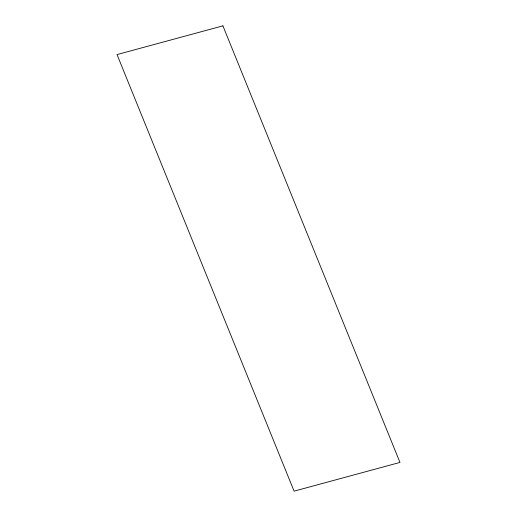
<?xml version="1.0" encoding="UTF-8"?>
<svg xmlns="http://www.w3.org/2000/svg" width="517" height="517" viewBox="0 0 517 517"><rect width="100%" height="100%" fill="white"/><g stroke="black" fill="none" stroke-linecap="round" stroke-linejoin="round"><path stroke-width="0.78" d="M222.911 25.85L117.029 54.576L294.089 491.15L399.971 462.424L222.911 25.85"/></g></svg>
